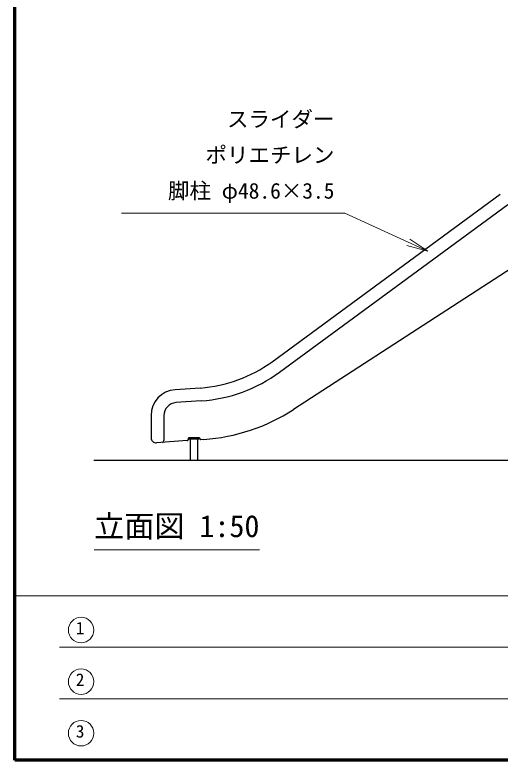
# Model space of a CAD drawing. Units: millimetres at full size, sheet at 1:50, with parts at other scales. Extents: x 750 to 20250, y 750 to 14100.
# Drawn here: x 750 to 3573, y 750 to 5084 of the extents above; entities that cross this region are included whole.
import ezdxf
from ezdxf.enums import TextEntityAlignment as Align

# ---------------------------------------------------------------- set-up
doc = ezdxf.new("R2010")
doc.units = ezdxf.units.MM
doc.header["$LTSCALE"] = 50
for name, color, linetype, lineweight in [('D-STR-1', 1, 'Continuous', 25), ('D-STR-HTXT', 7, 'Continuous', 13), ('D-STR-TXT', 7, 'Continuous', 13), ('D-TTL', 7, 'Continuous', 70), ('D-TTL-FRAM', 7, 'Continuous', 13), ('D-TTL-TXT', 7, 'Continuous', 13)]:
    doc.layers.add(name, color=color, linetype=linetype, lineweight=lineweight)
doc.styles.add('ＭＳ ゴシック', font='')
doc.styles.get('ＭＳ ゴシック').set_extended_font_data('MS Gothic')

# ---------------------------------------------------------------- blocks, each defined once
blk = doc.blocks.new('open_arrow')
at = {"color": 0, "linetype": 'Continuous', "lineweight": -2}
blk.add_lwpolyline([(7.5, 1.25), (0, 0), (7.5, -1.25)], dxfattribs=at)

msp = doc.modelspace()

# ---------------------------------------------------------------- linework, layer by layer
at = {"layer": 'D-STR-1'}
for p, q in [((2245.71, 3067.03), (3572.67, 4041.26)), ((2290.09, 3006.58), (3617.05, 3980.8)), ((3852.79, 3748.77), (2370.21, 2788.61)), ((1828.07, 2913.85), (1681.55, 2903.6)), ((1833.3, 2839.03), (1686.79, 2828.78)), ((1542.02, 2753.97), (1542.02, 2625.28)), ((1617.02, 2753.97), (1617.02, 2607.68)), ((1752.37, 2607.82), (1574.11, 2595.36)), ((1757.02, 2618.36), (1757.02, 2612.81)), ((1822.02, 2623.36), (1762.02, 2623.36)), ((1770.67, 2493.36), (1770.67, 2617.43)), ((1813.37, 2493.36), (1813.37, 2617.43)), ((1827.02, 2618.36), (1827.02, 2616.26)), ((1848.99, 2614.58), (1830.23, 2613.27)), ((1209.84, 2493.36), (7937.98, 2493.36))]:
    msp.add_line(p, q, dxfattribs=at)
msp.add_lwpolyline([(1822.02, 2623.43), (1762.02, 2623.43), (1762.02, 2617.43), (1822.02, 2617.43)], close=True, dxfattribs=at)
for centre, radius, start, end in [((1772.26, 3711.9), 800, 274, 306.28527), ((1772.26, 3711.9), 875, 274, 306.28527), ((1692.02, 2753.97), 150, 94, 180), ((1692.02, 2753.97), 75, 94, 180), ((1772.26, 3711.9), 1100, 274, 302.92827), ((1572.02, 2625.28), 30, 180, 274), ((1607.02, 2607.68), 10, 274, 0), ((1752.02, 2612.81), 5, 274, 0), ((1762.02, 2618.36), 5, 90, 180), ((1822.02, 2618.36), 5, 0, 90), ((1830.02, 2616.26), 3, 180, 274)]:
    msp.add_arc(centre, radius, start, end, dxfattribs=at)
at = {"layer": 'D-STR-HTXT'}
msp.add_lwpolyline([(3152.2, 3708.92), (2669.84, 3930.22), (2653.17, 3930.22), (1370.42, 3930.22), (2011.8, 3930.22)], dxfattribs=at)
at = {"layer": 'D-STR-TXT'}
msp.add_line((1211.27, 1973.09), (2173.77, 1973.09), dxfattribs=at)
at = {"layer": 'D-TTL'}
msp.add_lwpolyline([(750, 750), (750, 14100), (20250, 14100), (20250, 750)], close=True, dxfattribs=at)
at = {"layer": 'D-TTL-FRAM'}
for p, q in [((750, 1706.1), (20250, 1706.1)), ((5648.06, 1406.1), (1008.51, 1406.1)), ((5648.06, 1106.1), (1008.51, 1106.1))]:
    msp.add_line(p, q, dxfattribs=at)
at = {"layer": 'D-TTL-TXT'}
for centre in [(1134.96, 1506.32), (1134.96, 1206.32), (1134.96, 906.32)]:
    msp.add_circle(centre, 74.03, dxfattribs=at)

# ---------------------------------------------------------------- block references
at = {"layer": 'D-STR-HTXT', "xscale": 16.7, "yscale": 16.7, "rotation": 155.4}
msp.add_blockref('open_arrow', (3152.2, 3708.92), dxfattribs=at)

# ---------------------------------------------------------------- texts
at = {"layer": 'D-STR-HTXT', "style": 'ＭＳ ゴシック'}
for s, p in [('スライダー', (2608.78, 4477.57)), ('ポリエチレン', (2608.78, 4269.24)), ('脚柱 φ48.6×3.5', (2608.78, 4060.9))]:
    msp.add_text(s, height=91.64, dxfattribs=at).set_placement(p, align=Align.MIDDLE_RIGHT)
at = {"layer": 'D-STR-TXT', "style": 'ＭＳ ゴシック'}
msp.add_text('立面図 1:50', height=128.3, dxfattribs=at).set_placement((1211.27, 2008.09), align=Align.BOTTOM_LEFT)
at = {"layer": 'D-TTL-TXT', "style": 'ＭＳ ゴシック'}
for s, p in [('1', (1104.42, 1458.8)), ('2', (1104.42, 1158.8)), ('3', (1104.42, 858.8))]:
    msp.add_text(s, height=73.31, dxfattribs=at).set_placement(p, align=Align.BOTTOM_LEFT)

doc.saveas('drawing.dxf')
